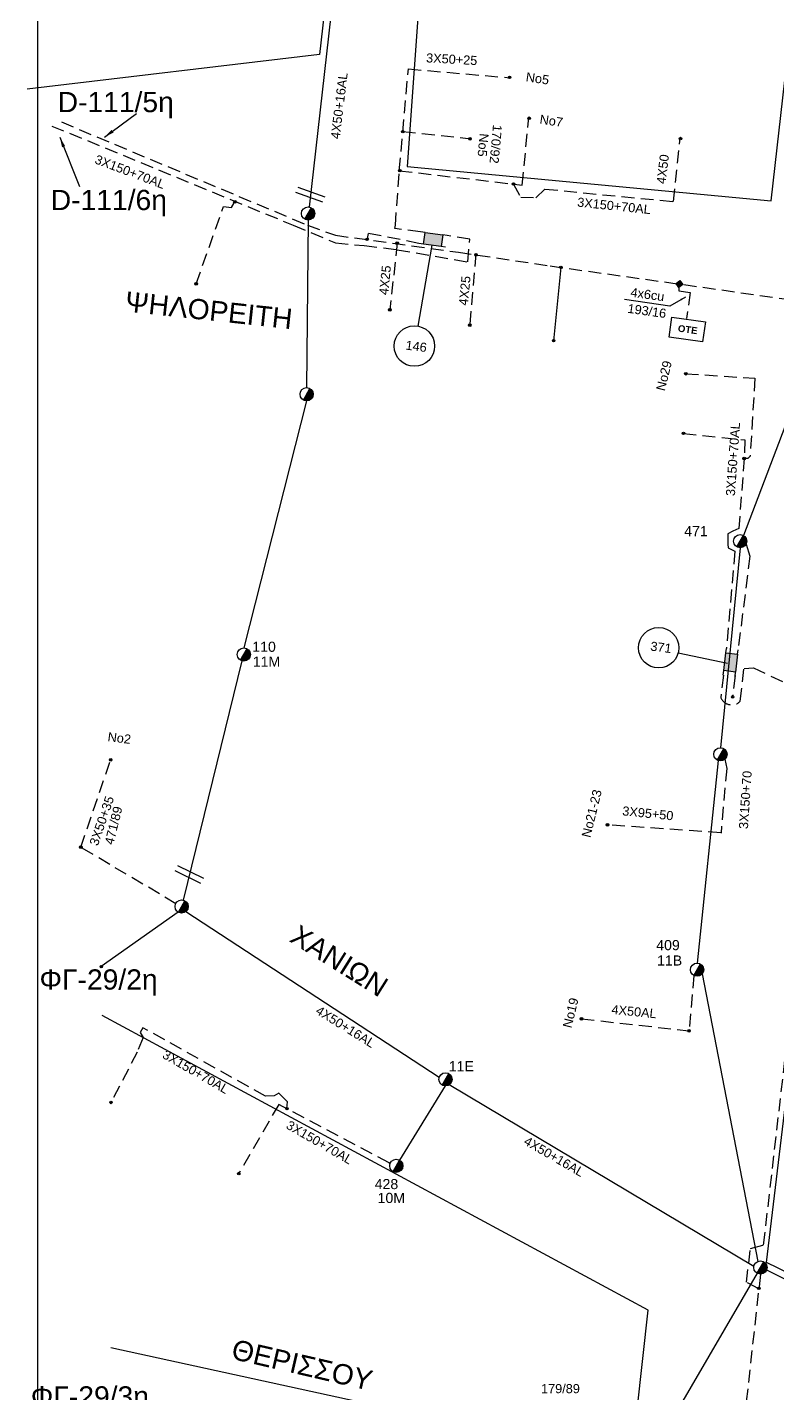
# Model space of a CAD drawing. Header units: millimetres. Extents: x 751 to 1825, y 358 to 872.
# Drawn here: x 750.9 to 825.2, y 631.4 to 766.6 of the extents above; entities that cross this region are included whole.
import ezdxf

# ---------------------------------------------------------------- set-up
doc = ezdxf.new("R2010")
doc.units = ezdxf.units.MM
doc.linetypes.add('DASHED', pattern=[19.05, 12.7, -6.35])
for name, color, linetype in [('Link Box 4 Διευθύνσεων', 7, 'Continuous'), ('Pillar OTE', 7, 'Continuous'), ('Άγνωστα', 7, 'Continuous'), ('Γυμνά εναέρια ΧΤ και ΦΟΠ (2Φ)   3x50+16AL', 7, 'Continuous'), ('Γυμνά εναέρια ΧΤ και ΦΟΠ (3Φ)   4x50+16AL', 7, 'Continuous'), ('Επιγραφές - Σχήματα', 7, 'Continuous'), ('Καλώδια ΧΤ   3x150+50AL', 7, 'DASHED'), ('Καλώδια ΧΤ   3x150+70AL', 7, 'DASHED'), ('Καλώδια ΧΤ   3x150AL+50XLPE', 7, 'DASHED'), ('Στύλος ΦΜ', 7, 'Continuous'), ('Στύλος ΦΜ @ 1', 7, 'Continuous'), ('Συνδέσεις', 7, 'Continuous'), ('Τομή', 7, 'Continuous'), ('Υπόβαθρο ΔΕΗ', 7, 'Continuous'), ('Υπόγεια καλώδια Δικτύου ΧΤ και Παρ. ΧΤ - 3X150+70 AL', 7, 'DASHED'), ('Υπόγεια καλώδια Παροχών ΧΤ   4x25', 7, 'DASHED'), ('Υπόγεια καλώδια Παροχών ΧΤ   4x50AL', 7, 'DASHED'), ('Υπόγεια καλώδια Παροχών ΧΤ   4x6', 7, 'DASHED')]:
    doc.layers.add(name, color=color, linetype=linetype)
doc.styles.get("Standard").update_dxf_attribs({"font": 'arial.ttf'})
doc.linetypes.add('SYN_LINE', pattern='A,0.5,-0.0001,["/\\/\\/\\/",Standard,S=0.1,R=0,X=0,Y=-0.05],-0.25', length=0.7501)
doc.dimstyles.new('ISO-25', dxfattribs={"dimtxt": 2.5, "dimasz": 2.5, "dimexe": 1.25, "dimexo": 0.625, "dimtad": 1, "dimtxsty": 'Standard', "dimcen": 2.5, "dimadec": 0, "dimazin": 0, "dimtfac": 1, "dimtmove": 0, "dimatfit": 3, "dimfxl": 1, "dimarcsym": 0})

# ---------------------------------------------------------------- blocks, each defined once
blk = doc.blocks.new('ΤΟΜΗ')
at = {"layer": 'Τομή', "ltscale": 40}
for p, q in [((-5.68, 0), (5.68, 0)), ((5.68, -2.33), (-5.68, -2.33))]:
    blk.add_line(p, q, dxfattribs=at)
blk = doc.blocks.new('_ΣΥΝΔΕΣΗ')
at = {"layer": 'Συνδέσεις', "linetype": 'SYN_LINE', "ltscale": 40}
blk.add_hatch(color=256, dxfattribs=at).paths.add_polyline_path([(0.5, -0.01, 1), (-0.5, -0.01, 1)])
at = {"layer": 'Συνδέσεις'}
blk.add_circle((0, -0.01), 0.5, dxfattribs=at)
blk = doc.blocks.new('ΥΠΑΡΧΩΝ ΤΣΙΜΕΝΤΕΝΙΟΣ ΣΤΥΛΟΣ')
at = {"layer": 'Στύλος ΦΜ'}
blk.add_hatch(color=256, dxfattribs=at).paths.add_polyline_path([(-1.29, -2.28, 0.574793), (2.62, 0, 0.268822), (1.3, 2.27)])
blk.add_line((-1.29, -2.28), (1.3, 2.27), dxfattribs=at)
blk.add_circle((0, 0), 2.62, dxfattribs=at)
at = {"layer": 'Στύλος ΦΜ', "flags": 4}
for tag, p in [('ΑΡΙΘΜΟΣ', (-4.68, 8.05)), ('ΤΥΠΟΣ', (-4.91, 3.03))]:
    blk.add_attdef(tag, p, '', height=4, dxfattribs=at)
blk = doc.blocks.new('LINK BOX 4 ΑΝΑΧΩΡΗΣΕΩΝ')
at = {"layer": 'Link Box 4 Διευθύνσεων', "ltscale": 40}
blk.add_hatch(color=256, dxfattribs=at).paths.add_polyline_path([(-3.54, 0), (-3.54, -4.67), (3.54, -4.67), (3.54, 0)])
for p, q in [((-3.54, 0), (-5.33, 0)), ((5.33, 0), (3.54, 0)), ((-3.54, -4.67), (-5.33, -4.67)), ((5.33, -4.67), (3.54, -4.67))]:
    blk.add_line(p, q, dxfattribs=at)
blk.add_lwpolyline([(-3.54, -4.67), (-3.54, 0), (3.54, 0), (3.54, -4.67)], close=True, dxfattribs=at)
blk = doc.blocks.new('PILLAR ΟΤΕ')
at = {"layer": 'Pillar OTE', "ltscale": 40}
blk.add_lwpolyline([(-3.31, 2.02), (3.39, 2.02), (3.39, -1.99), (-3.31, -1.99)], close=True, dxfattribs=at)
at = {"layer": 'Pillar OTE', "insert": (-1.81, 0.71), "char_height": 1.3575, "width": 109.961, "attachment_point": 1}
blk.add_mtext('{\\fArial|b1|i0|c161|p34;OTE}', dxfattribs=at)
blk = doc.blocks.new('TSONTA XT1')
at = {"ltscale": 40}
h = blk.add_hatch(color=256, dxfattribs=at)
h.dxf.hatch_style = 1
h.paths.add_polyline_path([(595.96, 2487.66), (597.07, 2488.77), (595.96, 2489.87), (594.85, 2488.77)])
blk.add_lwpolyline([(594.85, 2488.77), (595.96, 2489.87), (597.07, 2488.77), (595.96, 2487.66)], close=True, dxfattribs=at)

msp = doc.modelspace()

# ---------------------------------------------------------------- linework, layer by layer
at = {"layer": 'Άγνωστα', "color": 2, "linetype": 'DASHED', "ltscale": 0.1}
for points in [[(787.72, 752.36), (788.62, 762.43), (798.65, 761.57)], [(789.83, 746.33), (787.28, 746.64), (787.33, 746.98), (787.72, 752.36), (799.89, 750.95), (800.53, 757.67)], [(788.06, 756.24), (794.79, 755.53)], [(799.01, 751.05), (799.73, 749.74), (801.23, 749.7), (802.13, 750.55), (814.86, 749.31), (815.51, 755.61)], [(767.62, 741.18), (770.33, 748.84), (771.13, 748.73), (771.49, 749.36)], [(822.03, 715.42), (822.4, 714.23), (821.24, 704.97), (821.24, 704.97)], [(819.94, 694.15), (820.11, 693.22), (819.55, 686.83)], [(819.55, 686.86), (819.55, 686.86), (808.32, 687.65)], [(823.29, 641.76), (822.06, 642.4), (822.47, 645.75), (823.77, 646.08), (827.27, 676.59)], [(816.86, 672.75), (816.38, 667.25)], [(805.75, 668.46), (816.38, 667.27)], [(823.45, 643.21), (821.19, 622.85)]]:
    msp.add_lwpolyline(points, dxfattribs=at)
at = {"layer": 'Άγνωστα', "color": 1, "linetype": 'DASHED', "ltscale": 0.1}
for points in [[(754.28, 757.19), (778.64, 746.98), (781.39, 745.98), (793.57, 744.3), (802.65, 742.95), (831.42, 738.91), (831.36, 737.75)], [(789.66, 745.18), (784.65, 746.16), (784.5, 745.46)]]:
    msp.add_lwpolyline(points, dxfattribs=at)
at = {"layer": 'Άγνωστα', "color": 2, "ltscale": 0.1}
for points in [[(832.89, 745.5), (821.77, 716.28)], [(821.44, 715.06), (819.49, 695.28)], [(819.28, 694.01), (817.18, 673.97)], [(817.7, 672.92), (823.2, 644.46)]]:
    msp.add_lwpolyline(points, dxfattribs=at)
at = {"layer": 'Άγνωστα', "color": 1, "ltscale": 0.1}
msp.add_lwpolyline([(803.71, 742.8), (802.99, 735.55)], dxfattribs=at)
at = {"layer": 'Άγνωστα', "color": 6, "linetype": 'DASHED', "ltscale": 0.1}
for points in [[(816.05, 732.28), (822.91, 731.84), (822.43, 724.14), (822.19, 723.9), (821.84, 723.9)], [(815.83, 726.38), (821.9, 725.74), (821.86, 723.9)], [(821.84, 723.9), (821.32, 716.98), (820.73, 716.69), (820.21, 716.44), (820.21, 715.42), (820.27, 715.06), (820.93, 714.72), (820.09, 705.1)]]:
    msp.add_lwpolyline(points, dxfattribs=at)
at = {"layer": 'Άγνωστα', "color": 85, "linetype": 'DASHED', "ltscale": 0.1}
for points in [[(756.2, 685.44), (759.16, 694.08)], [(765.62, 679.85), (756.12, 685.48)], [(762.35, 667.58), (762.08, 667.11), (762.37, 666.6), (761.79, 665.17), (759.19, 660.19)], [(776.66, 659.53), (775.79, 659.99), (771.83, 653.15)]]:
    msp.add_lwpolyline(points, dxfattribs=at)
at = {"layer": 'Άγνωστα', "color": 85, "ltscale": 0.1}
msp.add_lwpolyline([(787.78, 654.46), (792.29, 661.82)], dxfattribs=at)
at = {"layer": 'Γυμνά εναέρια ΧΤ και ΦΟΠ (3Φ)   4x50+16AL', "color": 30, "ltscale": 0.1}
msp.add_lwpolyline([(778.84, 748.77), (783.99, 794.29)], dxfattribs=at)
at = {"layer": 'Γυμνά εναέρια ΧΤ και ΦΟΠ (3Φ)   4x50+16AL', "color": 1, "ltscale": 0.1}
for points in [[(778.69, 747.48), (778.69, 747.48), (778.69, 747.48), (778.69, 747.48), (778.55, 730.9)], [(778.55, 729.6), (778.55, 729.6), (772.33, 705.16)], [(772.14, 703.88), (772.14, 703.88), (766.33, 680.2)]]:
    msp.add_lwpolyline(points, dxfattribs=at)
at = {"layer": 'Γυμνά εναέρια ΧΤ και ΦΟΠ (3Φ)   4x50+16AL', "color": 85, "ltscale": 0.1}
for points in [[(765.85, 679), (758.23, 673.62)], [(791.66, 662.64), (766.59, 679.06)], [(822.8, 643.96), (792.66, 661.93)], [(823.13, 643.29), (811.83, 623.86)]]:
    msp.add_lwpolyline(points, dxfattribs=at)
at = {"layer": 'Γυμνά εναέρια ΧΤ και ΦΟΠ (3Φ)   4x50+16AL', "color": 173, "ltscale": 0.1}
msp.add_lwpolyline([(824.06, 643.62), (847.64, 631.88)], dxfattribs=at)
at = {"layer": 'Επιγραφές - Σχήματα', "ltscale": 0.1}
msp.add_lwpolyline([(1720, 856.45), (751.91, 856.45), (751.91, 369.88), (1720, 369.88)], close=True, dxfattribs=at)
for points in [[(789.59, 736.98), (790.98, 744.99)], [(815.32, 704.68), (820.18, 703.66)]]:
    msp.add_lwpolyline(points, dxfattribs=at)
for centre in [(789.21, 735.02), (813.38, 705.17)]:
    msp.add_circle(centre, 2, dxfattribs=at)
at = {"layer": 'Καλώδια ΧΤ   3x150+50AL', "color": 85, "linetype": 'DASHED', "ltscale": 0.1}
for points in [[(776.6, 659.57), (776.67, 660.25), (776.67, 660.25), (775.81, 661.11), (775.35, 660.84), (774.48, 660.8), (762.35, 667.58)], [(786.79, 654.07), (786.72, 654.21), (776.66, 659.53)]]:
    msp.add_lwpolyline(points, dxfattribs=at)
at = {"layer": 'Καλώδια ΧΤ   3x150AL+50XLPE', "color": 6, "linetype": 'DASHED', "ltscale": 0.1}
msp.add_lwpolyline([(819.78, 702.46), (819.52, 700.29, 0.571955), (821.46, 699.9), (821.83, 703.12), (822.75, 703.18), (842.08, 694.11), (841.9, 693.47), (842.34, 692.86), (843.43, 692.69), (843.86, 693.13), (844.19, 693.41), (845.3, 692.9), (863.85, 683.73), (866.48, 688.25)], format="xyb", dxfattribs=at)
msp.add_lwpolyline([(820.95, 702.41), (820.7, 700.31)], dxfattribs=at)
at = {"layer": 'Υπόβαθρο ΔΕΗ', "ltscale": 0.1}
for points in [[(815.63, 864.25), (783.54, 796.57), (779.81, 763.86), (750.91, 760.44)], [(823.06, 861), (791.29, 791.93), (788.5, 752.78), (824.51, 749.4), (828.78, 786.99), (849.04, 860.19)], [(814.49, 738.98), (809.99, 739.61)], [(759.19, 635.93), (810.7, 624.68), (812.34, 639.64), (758.31, 668.79)]]:
    msp.add_lwpolyline(points, dxfattribs=at)
msp.add_lwpolyline([(867.39, 671.85), (848.31, 632.54), (824.06, 644.34), (829.27, 687.78)], close=True, dxfattribs=at)
at = {"layer": 'Υπόγεια καλώδια Δικτύου ΧΤ και Παρ. ΧΤ - 3X150+70 AL', "color": 2, "linetype": 'DASHED', "ltscale": 0.1}
msp.add_lwpolyline([(753.33, 756.79), (777.22, 746.98), (781.4, 745.22), (784.25, 744.96), (787.52, 744.55), (794.5, 743.35), (794.69, 745.6), (792.46, 745.95)], dxfattribs=at)
at = {"layer": 'Υπόγεια καλώδια Παροχών ΧΤ   4x25', "color": 1, "linetype": 'DASHED', "ltscale": 0.1}
for points in [[(787.51, 745.2), (786.78, 738.6)], [(795.29, 744.16), (794.69, 737.09)]]:
    msp.add_lwpolyline(points, dxfattribs=at)
at = {"layer": 'Υπόγεια καλώδια Παροχών ΧΤ   4x6', "color": 1, "linetype": 'DASHED', "ltscale": 0.1}
msp.add_lwpolyline([(815.39, 740.82), (815.39, 740.48), (816.51, 740.32), (816.14, 737.74)], dxfattribs=at)

# ---------------------------------------------------------------- block references
at = {"layer": 'Pillar OTE', "xscale": 0.5, "yscale": 0.5, "zscale": 0.5, "rotation": 351.9957515358047}
msp.add_blockref('PILLAR ΟΤΕ', (816.19, 736.65), dxfattribs=at)
at = {"layer": 'Άγνωστα', "color": 1, "ltscale": 0.1}
for p, xscale, yscale, zscale, rotation in [((791.15, 746.14), 0.2500000000000336, 0.2500000000000336, 0.2500000000000336, 351.8970563679028), ((821.09, 703.65), 0.2499999999999421, 0.2499999999999421, 0.2499999999999421, 263.340488809171)]:
    msp.add_blockref('LINK BOX 4 ΑΝΑΧΩΡΗΣΕΩΝ', p, dxfattribs=dict(at, xscale=xscale, yscale=yscale, zscale=zscale, rotation=rotation))
at = {"layer": 'Στύλος ΦΜ @ 1', "ltscale": 0.1, "xscale": 0.25, "yscale": 0.25, "zscale": 0.25}
for p in [(778.69, 748.14), (778.55, 730.25), (819.49, 694.63), (766.18, 679.57), (823.45, 643.86)]:
    msp.add_blockref('ΥΠΑΡΧΩΝ ΤΣΙΜΕΝΤΕΝΙΟΣ ΣΤΥΛΟΣ', p, dxfattribs=at)
at = {"layer": 'Στύλος ΦΜ @ 1', "ltscale": 0.1}
ref = msp.add_blockref('ΥΠΑΡΧΩΝ ΤΣΙΜΕΝΤΕΝΙΟΣ ΣΤΥΛΟΣ', (821.44, 715.71), dxfattribs=dict(at, xscale=0.25, yscale=0.25, zscale=0.25))
ref.add_attrib('ΑΡΙΘΜΟΣ', '471', (815.91, 716.21), dxfattribs={"layer": 'Στύλος ΦΜ', "height": 1, "flags": 4})
ref = msp.add_blockref('ΥΠΑΡΧΩΝ ΤΣΙΜΕΝΤΕΝΙΟΣ ΣΤΥΛΟΣ', (772.33, 704.5), dxfattribs=dict(at, xscale=0.25, yscale=0.25, zscale=0.25))
ref.add_attrib('ΤΥΠΟΣ', '110', (773.17, 704.77), dxfattribs={"layer": 'Στύλος ΦΜ', "height": 1, "flags": 4})
ref.add_attrib('ΑΡΙΘΜΟΣ', '11M', (773.22, 703.3), dxfattribs={"layer": 'Στύλος ΦΜ', "height": 1, "flags": 4})
ref = msp.add_blockref('ΥΠΑΡΧΩΝ ΤΣΙΜΕΝΤΕΝΙΟΣ ΣΤΥΛΟΣ', (817.18, 673.32), dxfattribs=dict(at, xscale=0.25, yscale=0.25, zscale=0.25))
ref.add_attrib('ΤΥΠΟΣ', '11Β', (813.22, 673.73), dxfattribs={"layer": 'Στύλος ΦΜ', "height": 1, "flags": 4})
ref.add_attrib('ΑΡΙΘΜΟΣ', '409', (813.14, 675.25), dxfattribs={"layer": 'Στύλος ΦΜ', "height": 1, "flags": 4})
ref = msp.add_blockref('ΥΠΑΡΧΩΝ ΤΣΙΜΕΝΤΕΝΙΟΣ ΣΤΥΛΟΣ', (792.29, 662.47), dxfattribs=dict(at, xscale=0.25, yscale=0.25, zscale=0.25))
ref.add_attrib('ΑΡΙΘΜΟΣ', '11E', (792.61, 663.27), dxfattribs={"layer": 'Στύλος ΦΜ', "height": 1, "flags": 4})
ref = msp.add_blockref('ΥΠΑΡΧΩΝ ΤΣΙΜΕΝΤΕΝΙΟΣ ΣΤΥΛΟΣ', (787.42, 653.91), dxfattribs=dict(at, xscale=0.25, yscale=0.25, zscale=0.25))
ref.add_attrib('ΤΥΠΟΣ', '428', (785.28, 651.61), dxfattribs={"layer": 'Στύλος ΦΜ', "height": 1, "flags": 4})
ref.add_attrib('ΑΡΙΘΜΟΣ', '10M', (785.57, 650.24), dxfattribs={"layer": 'Στύλος ΦΜ', "height": 1, "flags": 4})
at = {"layer": 'Συνδέσεις', "ltscale": 0.1, "xscale": 0.25, "yscale": 0.25, "zscale": 0.25}
for p in [(798.63, 761.61), (800.57, 757.56), (788.06, 756.24), (815.54, 755.55), (794.71, 755.52), (787.77, 752.37), (799.01, 751.05), (771.45, 749.29), (784.53, 745.58), (803.71, 742.8), (767.62, 741.18), (802.99, 735.55), (816.06, 732.28), (815.83, 726.38), (821.84, 723.9), (820.7, 700.31), (759.16, 694.08), (808.32, 687.65), (756.2, 685.44), (758.23, 673.62), (805.75, 668.46), (816.38, 667.27), (759.19, 660.19), (776.6, 659.57), (771.83, 653.15), (771.83, 653.15), (823.29, 641.8)]:
    msp.add_blockref('_ΣΥΝΔΕΣΗ', p, dxfattribs=at)
at = {"layer": 'Συνδέσεις', "xscale": 0.3075184835441074, "yscale": 0.3075184835441074, "zscale": 0.3075184835441074, "rotation": 351.9957515358039}
msp.add_blockref('TSONTA XT1', (527.38, 8.79), dxfattribs=at)
at = {"layer": 'Τομή', "ltscale": 0.1}
for p, xscale, yscale, zscale, rotation in [((779, 750.27), 0.2500000000000069, 0.2500000000000069, 0.2500000000000069, 340.3238260879946), ((767.06, 683), 0.2500000000000555, 0.2500000000000555, 0.2500000000000555, 334.3334975139217)]:
    msp.add_blockref('ΤΟΜΗ', p, dxfattribs=dict(at, xscale=xscale, yscale=yscale, zscale=zscale, rotation=rotation))
at = {"layer": 'Υπόγεια καλώδια Παροχών ΧΤ   4x25', "linetype": 'DASHED', "ltscale": 0.1, "xscale": 0.25, "yscale": 0.25, "zscale": 0.25}
for p in [(787.51, 745.2), (795.3, 744.05), (786.78, 738.6), (794.69, 737.09)]:
    msp.add_blockref('_ΣΥΝΔΕΣΗ', p, dxfattribs=at)

# ---------------------------------------------------------------- texts
at = {"layer": 'Γυμνά εναέρια ΧΤ και ΦΟΠ (2Φ)   3x50+16AL', "color": 7, "ltscale": 0.1, "insert": (790.4, 763.99), "char_height": 0.9, "width": 84.1859, "attachment_point": 1, "rotation": 356.8352}
msp.add_mtext('3X50+25', dxfattribs=at)
at = {"layer": 'Γυμνά εναέρια ΧΤ και ΦΟΠ (3Φ)   4x50+16AL', "color": 7, "ltscale": 0.1, "char_height": 0.9, "width": 84.1859, "attachment_point": 1}
for s, insert, rotation in [('4X50+16AL', (780.92, 755.57), 83.0413), ('4X50', (813.16, 751.12), 83.0413), ('3X50+35', (757.03, 685.8), 71.1726), ('4X50+16AL', (779.83, 669.8), 328.0966), ('4X50+16AL', (800.4, 656.87), 330.0056)]:
    msp.add_mtext(s, dxfattribs=dict(at, insert=insert, rotation=rotation))
at = {"layer": 'Επιγραφές - Σχήματα', "ltscale": 0.1, "char_height": 0.9, "attachment_point": 1}
for s, insert, width, rotation in [('No5', (800.32, 762.11), 2.4307, 351.6806), ('No7', (801.69, 757.92), 2.4307, 351.6806), ('No5', (796.57, 756.01), 2.4307, 264.7488), ('170/92', (797.89, 756.87), 2.4307, 264.7488), ('146', (788.41, 735.57), 84.1859, 352.956), ('No29', (813.11, 730.73), 2.4307, 76.2004), ('371', (812.63, 705.79), 84.1859, 352.956), ('Νο2', (758.93, 696.83), 84.1859, 352.956), ('No21-23', (805.74, 686.54), 2.4307, 76.2004), ('471/89', (758.54, 685.83), 2.4307, 76.2004), ('3Χ95+50', (809.84, 689.49), 2.4307, 354.2712), ('No19', (803.87, 667.7), 2.4307, 76.2004), ('4Χ50AL', (808.77, 669.85), 2.4307, 354.2712)]:
    msp.add_mtext(s, dxfattribs=dict(at, insert=insert, width=width, rotation=rotation))
at = {"layer": 'Επιγραφές - Σχήματα', "ltscale": 0.1}
for s, insert, char_height, width, attachment_point in [('D-111/5η', (759.66, 758.86), 2, 8.3053, 5), ('D-111/6η', (758.98, 749.17), 2, 8.5591, 5), ('ΦΓ-29/2η', (757.96, 672.05), 2, 7.8097, 5), ('ΦΓ-29/3η', (757.1, 630.8), 2, 8.5591, 5), ('179/89', (801.74, 632.32), 0.9, 8.5591, 1)]:
    msp.add_mtext(s, dxfattribs=dict(at, insert=insert, char_height=char_height, width=width, attachment_point=attachment_point))
at = {"layer": 'Επιγραφές - Σχήματα', "ltscale": 0.1, "char_height": 2, "attachment_point": 5}
for s, insert, rotation in [('ΨΗΛΟΡΕΙΤΗ', (768.87, 738.55), 353.8955), ('ΧΑΝΙΩΝ', (781.78, 674.2), 327.9194), ('ΘΕΡΙΣΣΟΥ', (778.11, 634.21), 346.9822)]:
    msp.add_mtext(s, dxfattribs=dict(at, insert=insert, rotation=rotation))
at = {"layer": 'Καλώδια ΧΤ   3x150+50AL', "color": 7, "linetype": 'DASHED', "ltscale": 0.1, "char_height": 0.9, "width": 84.1859, "attachment_point": 1, "rotation": 330.0056}
for insert in [(764.64, 665.43), (776.89, 658.45)]:
    msp.add_mtext('3X150+70AL', dxfattribs=dict(at, insert=insert))
at = {"layer": 'Καλώδια ΧΤ   3x150+70AL', "color": 7, "linetype": 'DASHED', "ltscale": 0.1, "char_height": 0.9, "width": 84.1859, "attachment_point": 1}
for s, insert, rotation in [('3X150+70AL', (805.38, 749.72), 354.0724), ('3X150+70AL', (820.02, 720.22), 85.9108), ('3X150+70', (821.31, 687.27), 86.1306)]:
    msp.add_mtext(s, dxfattribs=dict(at, insert=insert, rotation=rotation))
at = {"layer": 'Υπόγεια καλώδια Δικτύου ΧΤ και Παρ. ΧΤ - 3X150+70 AL', "color": 7, "linetype": 'DASHED', "ltscale": 0.1, "insert": (757.82, 753.97), "char_height": 0.9, "width": 84.1859, "attachment_point": 1, "rotation": 339.2904}
msp.add_mtext('3X150+70AL', dxfattribs=at)
at = {"layer": 'Υπόγεια καλώδια Παροχών ΧΤ   4x25', "color": 7, "linetype": 'DASHED', "ltscale": 0.1, "char_height": 0.9, "width": 84.1859, "attachment_point": 1, "rotation": 84.2337}
for insert in [(785.71, 740.12), (793.59, 739.08)]:
    msp.add_mtext('4X25', dxfattribs=dict(at, insert=insert))
at = {"layer": 'Υπόγεια καλώδια Παροχών ΧΤ   4x50AL', "color": 7, "ltscale": 0.2, "char_height": 0.9, "attachment_point": 1, "rotation": 352}
for s, insert in [('4x6cu', (810.68, 740.81)), ('193/16', (810.38, 739.21))]:
    msp.add_mtext_dynamic_manual_height_columns(s, width=1.8, gutter_width=12.5, heights=[0.118], dxfattribs=dict(at, insert=insert))

# ---------------------------------------------------------------- leaders
at = {"layer": 'Επιγραφές - Σχήματα', "ltscale": 40}
for points, override in [([(758.55, 755.68), (761.72, 758.04)], {"dimasz": 1, "dimtad": 0}), ([(754.13, 755.68), (756.06, 750.8)], {"dimasz": 1, "dimtad": 0}), ([(816.03, 739.87), (814.49, 738.98)], {"dimasz": 0.5, "dimtad": 0})]:
    msp.add_leader(points, dimstyle='ISO-25', override=override, dxfattribs=at)

doc.saveas('drawing.dxf')
